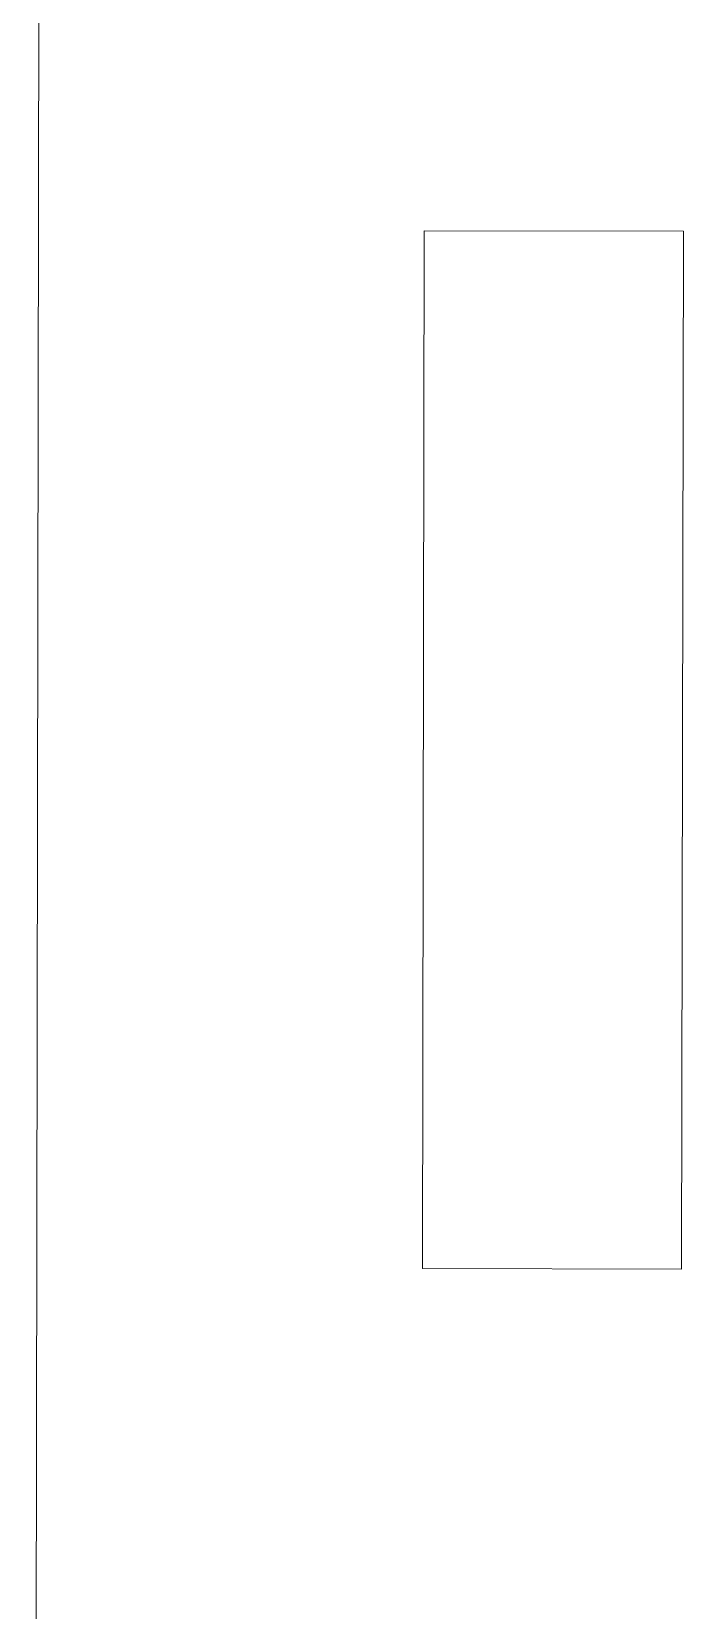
# Model space of a CAD drawing. Header units: millimetres. Extents: x -2143172 to 5255, y -610845 to 279739.
# Drawn here: x -1133425.5 to -1133374.2, y -592975.7 to -592851.3 of the extents above; entities that cross this region are included whole.
import ezdxf

# ---------------------------------------------------------------- set-up
doc = ezdxf.new("R2010")
doc.units = ezdxf.units.MM
doc.header["$LTSCALE"] = 30
doc.layers.add('LOADING', color=163, linetype='Continuous', lineweight=5)

# ---------------------------------------------------------------- blocks, each defined once
blk = doc.blocks.new('workstation')
at = {"layer": 'LOADING'}
for p, q in [((2844.457, -1004.883, 0), (2844.383, -1049.883, 0)), ((2839.333, -1030.338, 0), (2839.319, -1038.516, 0)), ((2841.376, -1030.342, 0), (2839.333, -1030.338, 0)), ((2841.362, -1038.519, 0), (2841.376, -1030.342, 0)), ((2839.319, -1038.516, 0), (2841.362, -1038.519, 0))]:
    blk.add_line(p, q, dxfattribs=at)

msp = doc.modelspace()

# ---------------------------------------------------------------- block references
at = {"layer": 'LOADING', "xscale": 10, "yscale": 10, "zscale": 10, "rotation": 180}
msp.add_blockref('workstation', (-1104980.98, -603252.22, 0.1), dxfattribs=at)

doc.saveas('drawing.dxf')
